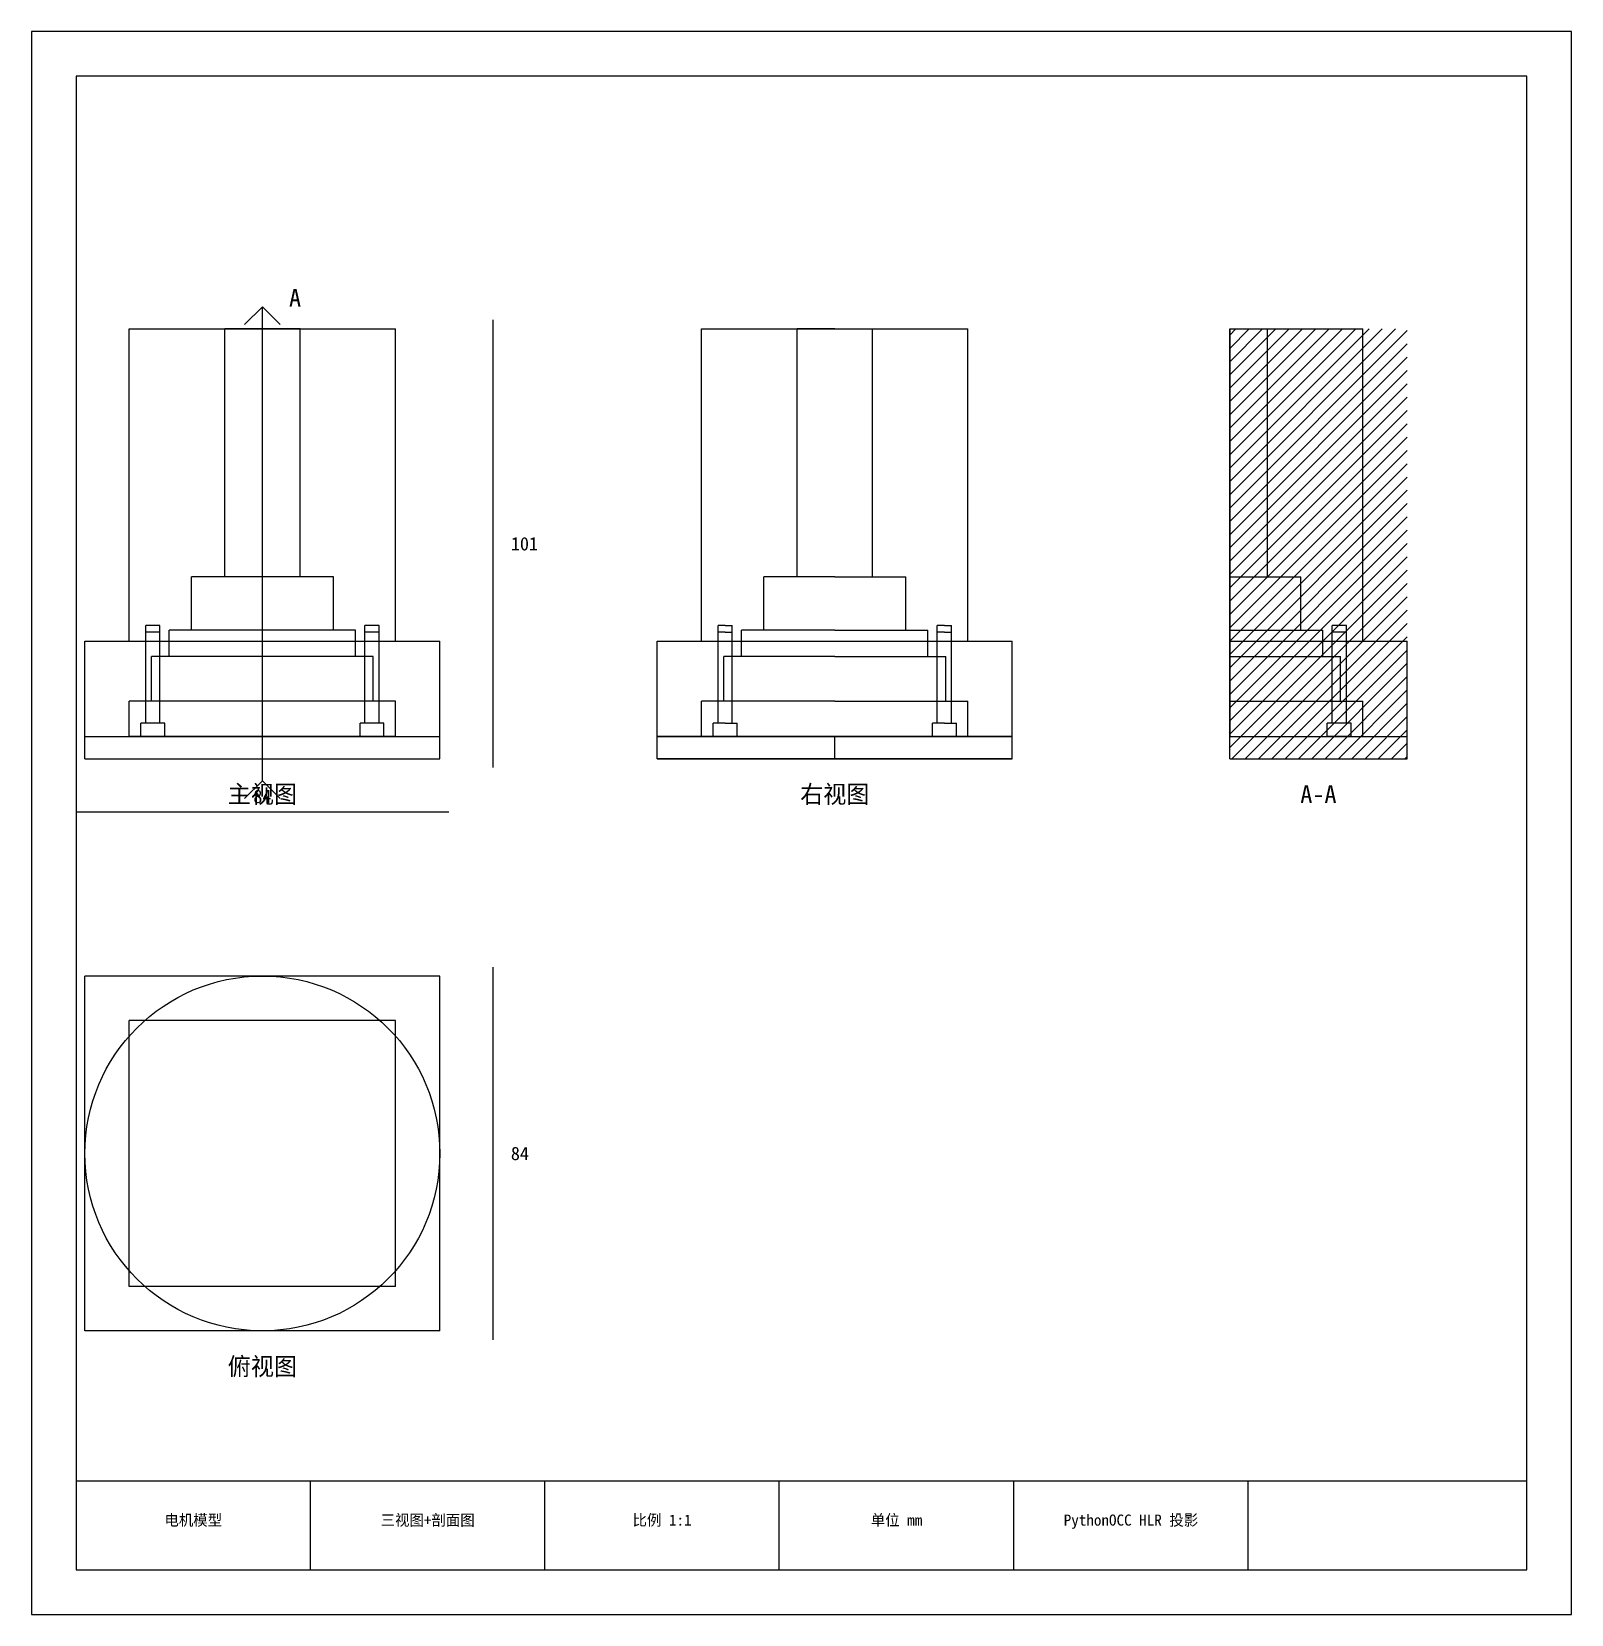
# Model space of a CAD drawing. Header units: millimetres. Extents: x -10 to 337, y -191 to 166.
import ezdxf
from ezdxf.enums import TextEntityAlignment as Align

# ---------------------------------------------------------------- set-up
doc = ezdxf.new("R2010")
doc.units = ezdxf.units.MM
for name, color, linetype in [('中心线', 1, 'Continuous'), ('剖面线', 3, 'Continuous'), ('可见轮廓', 7, 'Continuous'), ('图框', 7, 'Continuous'), ('文字', 7, 'Continuous'), ('标注', 2, 'Continuous'), ('隐藏线', 5, 'Continuous')]:
    doc.layers.add(name, color=color, linetype=linetype)

msp = doc.modelspace()

# ---------------------------------------------------------------- linework, layer by layer
at = {"layer": '中心线'}
msp.add_line((42, -3), (42, 103.9), dxfattribs=at)
at = {"layer": '剖面线'}
for p, q in [((42, 103.9), (38, 99.9)), ((42, 103.9), (46, 99.9)), ((260, 61.5), (297.4, 98.9)), ((260, 64.5), (294.4, 98.9)), ((260, 67.5), (291.4, 98.9)), ((260, 70.5), (288.4, 98.9)), ((260, 73.5), (285.4, 98.9)), ((260, 76.5), (282.4, 98.9)), ((260, 79.5), (279.4, 98.9)), ((260, 82.5), (276.4, 98.9)), ((260, 85.5), (273.4, 98.9)), ((260, 88.5), (270.4, 98.9)), ((260, 91.5), (267.4, 98.9)), ((260, 94.5), (264.4, 98.9)), ((260, 97.5), (261.4, 98.9)), ((260, 58.5), (300, 98.5)), ((260, 55.5), (300, 95.5)), ((260, 52.5), (300, 92.5)), ((260, 49.5), (300, 89.5)), ((260, 46.5), (300, 86.5)), ((260, 43.5), (300, 83.5)), ((260, 40.5), (300, 80.5)), ((260, 37.5), (300, 77.5)), ((260, 34.5), (300, 74.5)), ((260, 31.5), (300, 71.5)), ((260, 28.5), (300, 68.5)), ((260, 25.5), (300, 65.5)), ((260, 22.5), (300, 62.5)), ((260, 19.5), (300, 59.5)), ((260, 16.5), (300, 56.5)), ((260, 13.5), (300, 53.5)), ((260, 10.5), (300, 50.5)), ((260, 7.5), (300, 47.5)), ((260, 4.5), (300, 44.5)), ((260.5, 2), (300, 41.5)), ((263.5, 2), (300, 38.5)), ((266.5, 2), (300, 35.5)), ((269.5, 2), (300, 32.5)), ((272.5, 2), (300, 29.5)), ((275.5, 2), (300, 26.5)), ((278.5, 2), (300, 23.5)), ((281.5, 2), (300, 20.5)), ((284.5, 2), (300, 17.5)), ((287.5, 2), (300, 14.5)), ((290.5, 2), (300, 11.5)), ((293.5, 2), (300, 8.5)), ((296.5, 2), (300, 5.5)), ((299.5, 2), (300, 2.5)), ((42, -3), (38, -7)), ((42, -3), (46, -7))]:
    msp.add_line(p, q, dxfattribs=at)
at = {"layer": '可见轮廓'}
for p, q in [((12, 63.7), (12, 98.9)), ((12, 98.9), (42, 98.9)), ((33.5, 98.9), (50.5, 98.9)), ((33.5, 95.41), (33.5, 98.9)), ((42, 98.9), (72, 98.9)), ((50.5, 95.41), (50.5, 98.9)), ((72, 63.7), (72, 98.9)), ((141, 63.7), (141, 98.9)), ((141, 98.9), (171, 98.9)), ((162.5, 95.41), (162.5, 98.9)), ((171, 98.9), (201, 98.9)), ((179.5, 95.41), (179.5, 98.9)), ((201, 63.7), (201, 98.9)), ((260, 98.9), (260, 63.7)), ((260, 98.9), (275, 98.9)), ((260, 98.9), (268.5, 98.9)), ((260, 43), (260, 98.9)), ((268.5, 95.41), (268.5, 98.9)), ((275, 98.9), (290, 98.9)), ((290, 63.7), (290, 98.9)), ((12, 28.5), (12, 63.7)), ((72, 28.5), (72, 63.7)), ((141, 28.5), (141, 63.7)), ((201, 28.5), (201, 63.7)), ((260, 63.7), (260, 52.95)), ((290, 28.5), (290, 63.7)), ((260, 52.95), (260, 28.5)), ((260, 43), (268.5, 43)), ((260, 43), (276, 43)), ((260, 31), (260, 43)), ((260, 31), (276, 31)), ((260, 31), (281, 31)), ((260, 25), (260, 31)), ((2, 15.25), (2, 28.5)), ((2, 28.5), (42, 28.5)), ((42, 28.5), (82, 28.5)), ((82, 15.25), (82, 28.5)), ((131, 15.25), (131, 28.5)), ((131, 28.5), (171, 28.5)), ((171, 28.5), (211, 28.5)), ((211, 15.25), (211, 28.5)), ((260, 28.5), (280, 28.5)), ((260, 28.5), (260, 15.25)), ((260, 25), (281, 25)), ((260, 25), (285, 25)), ((260, 15), (260, 25)), ((280, 28.5), (300, 28.5)), ((300, 15.25), (300, 28.5)), ((2, 2), (2, 15.25)), ((82, 2), (82, 15.25)), ((131, 2), (131, 15.25)), ((211, 2), (211, 15.25)), ((260, 15.25), (260, 7)), ((260, 15), (285, 15)), ((260, 15), (290, 15)), ((260, 7), (260, 15)), ((300, 2), (300, 15.25)), ((12, 7), (12, 7.5)), ((14.6, 7), (14.6, 7.19)), ((20, 7), (20, 7.19)), ((64, 7), (64, 7.19)), ((69.4, 7), (69.4, 7.19)), ((72, 7), (72, 7.5)), ((141, 7), (141, 7.5)), ((143.6, 7), (143.6, 7.19)), ((149, 7), (149, 7.19)), ((193, 7), (193, 7.19)), ((198.4, 7), (198.4, 7.19)), ((201, 7), (201, 7.5)), ((282, 7), (282, 7.19)), ((287.4, 7), (287.4, 7.19)), ((290, 7), (290, 7.5)), ((2, 7), (42, 7)), ((2, 2), (2, 7)), ((12, 7), (72, 7)), ((14.6, 7), (20, 7)), ((42, 4.5), (42, 7)), ((42, 7), (82, 7)), ((42, 2), (42, 7)), ((42, 2), (42, 4.5)), ((64, 7), (69.4, 7)), ((82, 2), (82, 7)), ((131, 7), (171, 7)), ((131, 2), (131, 7)), ((171, 4.5), (171, 7)), ((171, 7), (211, 7)), ((171, 2), (171, 7)), ((171, 2), (171, 4.5)), ((211, 2), (211, 7)), ((260, 4.5), (260, 7)), ((260, 7), (300, 7)), ((260, 7), (290, 7)), ((260, 2), (260, 7)), ((260, 2), (260, 4.5)), ((282, 7), (287.4, 7)), ((300, 2), (300, 7)), ((2, 2), (22, 2)), ((2, 2), (42, 2)), ((22, 2), (42, 2)), ((42, 2), (62, 2)), ((42, 2), (82, 2)), ((62, 2), (82, 2)), ((131, 2), (151, 2)), ((131, 2), (171, 2)), ((151, 2), (171, 2)), ((171, 2), (191, 2)), ((171, 2), (211, 2)), ((191, 2), (211, 2)), ((260, 2), (280, 2)), ((260, 2), (300, 2)), ((280, 2), (300, 2)), ((22, -47), (2, -47)), ((2, -67), (2, -47)), ((42, -47), (22, -47)), ((62, -47), (42, -47)), ((82, -47), (62, -47)), ((82, -67), (82, -47)), ((2, -87), (2, -67)), ((82, -87), (82, -67)), ((2, -107), (2, -87)), ((82, -107), (82, -87)), ((2, -127), (2, -107)), ((82, -127), (82, -107)), ((22, -127), (2, -127)), ((42, -127), (22, -127)), ((62, -127), (42, -127)), ((82, -127), (62, -127))]:
    msp.add_line(p, q, dxfattribs=at)
msp.add_circle((42, -87), 40, dxfattribs=at)
at = {"layer": '图框'}
for p, q in [((52.83, -180.9), (52.83, -160.9)), ((105.67, -180.9), (105.67, -160.9)), ((158.5, -180.9), (158.5, -160.9)), ((211.33, -180.9), (211.33, -160.9)), ((264.17, -180.9), (264.17, -160.9))]:
    msp.add_line(p, q, dxfattribs=at)
for points in [[(-10, -190.9), (337, -190.9), (337, 165.9), (-10, 165.9)], [(0, -180.9), (327, -180.9), (327, 155.9), (0, 155.9)], [(0, -180.9), (327, -180.9), (327, -160.9), (0, -160.9)]]:
    msp.add_lwpolyline(points, close=True, dxfattribs=at)
at = {"layer": '标注'}
for p, q in [((94, 0), (94, 100.9)), ((0, -10), (84, -10)), ((94, -129), (94, -45))]:
    msp.add_line(p, q, dxfattribs=at)
at = {"layer": '隐藏线'}
for p, q in [((33.67, 98.9), (33.5, 98.9)), ((33.5, 70.95), (33.5, 98.9)), ((34.16, 98.9), (33.67, 98.9)), ((34.94, 98.9), (34.16, 98.9)), ((35.99, 98.9), (34.94, 98.9)), ((37.28, 98.9), (35.99, 98.9)), ((38.75, 98.9), (37.28, 98.9)), ((40.34, 98.9), (38.75, 98.9)), ((42, 98.9), (40.34, 98.9)), ((43.66, 98.9), (42, 98.9)), ((45.25, 98.9), (43.66, 98.9)), ((46.72, 98.9), (45.25, 98.9)), ((48.01, 98.9), (46.72, 98.9)), ((49.06, 98.9), (48.01, 98.9)), ((49.84, 98.9), (49.06, 98.9)), ((50.33, 98.9), (49.84, 98.9)), ((50.5, 98.9), (50.33, 98.9)), ((50.5, 70.95), (50.5, 98.9)), ((162.67, 98.9), (162.5, 98.9)), ((162.5, 70.95), (162.5, 98.9)), ((163.16, 98.9), (162.67, 98.9)), ((163.94, 98.9), (163.16, 98.9)), ((164.99, 98.9), (163.94, 98.9)), ((166.28, 98.9), (164.99, 98.9)), ((167.75, 98.9), (166.28, 98.9)), ((169.34, 98.9), (167.75, 98.9)), ((171, 98.9), (169.34, 98.9)), ((171, 98.9), (172.66, 98.9)), ((172.66, 98.9), (174.25, 98.9)), ((174.25, 98.9), (175.72, 98.9)), ((175.72, 98.9), (177.01, 98.9)), ((177.01, 98.9), (178.06, 98.9)), ((178.06, 98.9), (178.84, 98.9)), ((178.84, 98.9), (179.33, 98.9)), ((179.33, 98.9), (179.5, 98.9)), ((179.5, 70.95), (179.5, 98.9)), ((260, 70.95), (260, 98.9)), ((260, 98.9), (260.83, 98.9)), ((260.83, 98.9), (261.66, 98.9)), ((261.66, 98.9), (262.47, 98.9)), ((262.47, 98.9), (263.25, 98.9)), ((263.25, 98.9), (264.01, 98.9)), ((264.01, 98.9), (264.72, 98.9)), ((264.72, 98.9), (265.39, 98.9)), ((265.39, 98.9), (266.01, 98.9)), ((266.01, 98.9), (266.57, 98.9)), ((266.57, 98.9), (267.06, 98.9)), ((267.06, 98.9), (267.49, 98.9)), ((267.49, 98.9), (267.85, 98.9)), ((267.85, 98.9), (268.13, 98.9)), ((268.13, 98.9), (268.33, 98.9)), ((268.33, 98.9), (268.46, 98.9)), ((268.46, 98.9), (268.5, 98.9)), ((268.5, 70.95), (268.5, 98.9)), ((33.5, 43), (33.5, 70.95)), ((50.5, 43), (50.5, 70.95)), ((162.5, 43), (162.5, 70.95)), ((179.5, 43), (179.5, 70.95)), ((260, 52.95), (260, 70.95)), ((268.5, 43), (268.5, 70.95)), ((260, 43), (260, 52.95)), ((26.33, 43), (26, 43)), ((26, 37), (26, 43)), ((27.24, 43), (26.33, 43)), ((28.71, 43), (27.24, 43)), ((30.69, 43), (28.71, 43)), ((33.12, 43), (30.69, 43)), ((35.89, 43), (33.12, 43)), ((33.67, 43), (33.5, 43)), ((34.16, 43), (33.67, 43)), ((34.94, 43), (34.16, 43)), ((35.99, 43), (34.94, 43)), ((38.88, 43), (35.89, 43)), ((37.28, 43), (35.99, 43)), ((38.75, 43), (37.28, 43)), ((40.34, 43), (38.75, 43)), ((42, 43), (38.88, 43)), ((42, 43), (40.34, 43)), ((43.66, 43), (42, 43)), ((45.12, 43), (42, 43)), ((45.25, 43), (43.66, 43)), ((48.11, 43), (45.12, 43)), ((46.72, 43), (45.25, 43)), ((48.01, 43), (46.72, 43)), ((49.06, 43), (48.01, 43)), ((50.88, 43), (48.11, 43)), ((49.84, 43), (49.06, 43)), ((50.33, 43), (49.84, 43)), ((50.5, 43), (50.33, 43)), ((53.31, 43), (50.88, 43)), ((55.29, 43), (53.31, 43)), ((56.76, 43), (55.29, 43)), ((57.67, 43), (56.76, 43)), ((58, 43), (57.67, 43)), ((58, 37), (58, 43)), ((155.33, 43), (155, 43)), ((155, 37), (155, 43)), ((156.24, 43), (155.33, 43)), ((157.71, 43), (156.24, 43)), ((159.69, 43), (157.71, 43)), ((162.12, 43), (159.69, 43)), ((164.89, 43), (162.12, 43)), ((162.67, 43), (162.5, 43)), ((163.16, 43), (162.67, 43)), ((163.94, 43), (163.16, 43)), ((164.99, 43), (163.94, 43)), ((167.88, 43), (164.89, 43)), ((166.28, 43), (164.99, 43)), ((167.75, 43), (166.28, 43)), ((169.34, 43), (167.75, 43)), ((171, 43), (167.88, 43)), ((171, 43), (169.34, 43)), ((171, 43), (172.66, 43)), ((171, 43), (174.12, 43)), ((172.66, 43), (174.25, 43)), ((174.12, 43), (177.11, 43)), ((174.25, 43), (175.72, 43)), ((175.72, 43), (177.01, 43)), ((177.01, 43), (178.06, 43)), ((177.11, 43), (179.88, 43)), ((178.06, 43), (178.84, 43)), ((178.84, 43), (179.33, 43)), ((179.33, 43), (179.5, 43)), ((179.88, 43), (182.31, 43)), ((182.31, 43), (184.29, 43)), ((184.29, 43), (185.76, 43)), ((185.76, 43), (186.67, 43)), ((186.67, 43), (187, 43)), ((187, 37), (187, 43)), ((260, 37), (260, 43)), ((260, 43), (260.83, 43)), ((260, 43), (261.05, 43)), ((260.83, 43), (261.66, 43)), ((261.05, 43), (262.09, 43)), ((261.66, 43), (262.47, 43)), ((262.09, 43), (263.12, 43)), ((262.47, 43), (263.25, 43)), ((263.12, 43), (264.14, 43)), ((263.25, 43), (264.01, 43)), ((264.01, 43), (264.72, 43)), ((264.14, 43), (265.14, 43)), ((264.72, 43), (265.39, 43)), ((265.14, 43), (266.12, 43)), ((265.39, 43), (266.01, 43)), ((266.01, 43), (266.33, 43)), ((266.12, 43), (267.08, 43)), ((266.33, 43), (266.63, 43)), ((266.63, 43), (266.92, 43)), ((266.92, 43), (267.18, 43)), ((267.08, 43), (268, 43)), ((267.18, 43), (267.42, 43)), ((267.42, 43), (267.63, 43)), ((267.63, 43), (267.83, 43)), ((267.83, 43), (268, 43)), ((268, 43), (268.12, 43)), ((268, 43), (268.45, 43)), ((268.12, 43), (268.22, 43)), ((268.22, 43), (268.3, 43)), ((268.3, 43), (268.37, 43)), ((268.37, 43), (268.43, 43)), ((268.43, 43), (268.47, 43)), ((268.45, 43), (268.89, 43)), ((268.47, 43), (268.49, 43)), ((268.89, 43), (269.32, 43)), ((269.32, 43), (269.74, 43)), ((269.74, 43), (270.15, 43)), ((270.15, 43), (270.55, 43)), ((270.55, 43), (270.94, 43)), ((270.94, 43), (271.31, 43)), ((271.31, 43), (272.36, 43)), ((272.36, 43), (273.3, 43)), ((273.3, 43), (274.11, 43)), ((274.11, 43), (274.78, 43)), ((274.78, 43), (275.31, 43)), ((275.31, 43), (275.69, 43)), ((275.69, 43), (275.92, 43)), ((275.92, 43), (276, 43)), ((276, 37), (276, 43)), ((26, 31), (26, 37)), ((58, 31), (58, 37)), ((155, 31), (155, 37)), ((187, 31), (187, 37)), ((260, 31), (260, 37)), ((276, 31), (276, 37)), ((15.73, 32), (15.7, 32)), ((15.7, 31.25), (15.7, 32)), ((15.7, 30.5), (15.7, 31.25)), ((15.77, 30.5), (15.7, 30.5)), ((15.7, 20.25), (15.7, 30.5)), ((15.82, 32), (15.73, 32)), ((15.96, 30.5), (15.77, 30.5)), ((15.97, 32), (15.82, 32)), ((16.26, 30.5), (15.96, 30.5)), ((16.17, 32), (15.97, 32)), ((16.41, 32), (16.17, 32)), ((16.64, 30.5), (16.26, 30.5)), ((16.69, 32), (16.41, 32)), ((17.07, 30.5), (16.64, 30.5)), ((16.99, 32), (16.69, 32)), ((17.3, 32), (16.99, 32)), ((17.53, 30.5), (17.07, 30.5)), ((17.61, 32), (17.3, 32)), ((17.96, 30.5), (17.53, 30.5)), ((17.91, 32), (17.61, 32)), ((18.19, 32), (17.91, 32)), ((18.34, 30.5), (17.96, 30.5)), ((18.43, 32), (18.19, 32)), ((18.64, 30.5), (18.34, 30.5)), ((18.63, 32), (18.43, 32)), ((18.78, 32), (18.63, 32)), ((18.83, 30.5), (18.64, 30.5)), ((18.87, 32), (18.78, 32)), ((18.9, 30.5), (18.83, 30.5)), ((18.9, 32), (18.87, 32)), ((18.9, 31.25), (18.9, 32)), ((18.9, 30.5), (18.9, 31.25)), ((18.9, 20.25), (18.9, 30.5)), ((21.43, 31), (21, 31)), ((21, 28), (21, 31)), ((22.63, 31), (21.43, 31)), ((24.56, 31), (22.63, 31)), ((27.15, 31), (24.56, 31)), ((26.33, 31), (26, 31)), ((27.24, 31), (26.33, 31)), ((30.35, 31), (27.15, 31)), ((28.71, 31), (27.24, 31)), ((30.69, 31), (28.71, 31)), ((33.98, 31), (30.35, 31)), ((33.12, 31), (30.69, 31)), ((35.89, 31), (33.12, 31)), ((37.91, 31), (33.98, 31)), ((38.88, 31), (35.89, 31)), ((42, 31), (37.91, 31)), ((42, 31), (38.88, 31)), ((45.12, 31), (42, 31)), ((46.09, 31), (42, 31)), ((48.11, 31), (45.12, 31)), ((50.02, 31), (46.09, 31)), ((50.88, 31), (48.11, 31)), ((53.65, 31), (50.02, 31)), ((53.31, 31), (50.88, 31)), ((55.29, 31), (53.31, 31)), ((56.85, 31), (53.65, 31)), ((56.76, 31), (55.29, 31)), ((57.67, 31), (56.76, 31)), ((59.44, 31), (56.85, 31)), ((58, 31), (57.67, 31)), ((61.37, 31), (59.44, 31)), ((62.57, 31), (61.37, 31)), ((63, 31), (62.57, 31)), ((63, 28), (63, 31)), ((65.13, 32), (65.1, 32)), ((65.1, 31.25), (65.1, 32)), ((65.1, 30.5), (65.1, 31.25)), ((65.17, 30.5), (65.1, 30.5)), ((65.1, 20.25), (65.1, 30.5)), ((65.22, 32), (65.13, 32)), ((65.36, 30.5), (65.17, 30.5)), ((65.37, 32), (65.22, 32)), ((65.66, 30.5), (65.36, 30.5)), ((65.57, 32), (65.37, 32)), ((65.81, 32), (65.57, 32)), ((66.04, 30.5), (65.66, 30.5)), ((66.09, 32), (65.81, 32)), ((66.47, 30.5), (66.04, 30.5)), ((66.39, 32), (66.09, 32)), ((66.7, 32), (66.39, 32)), ((66.93, 30.5), (66.47, 30.5)), ((67.01, 32), (66.7, 32)), ((67.36, 30.5), (66.93, 30.5)), ((67.31, 32), (67.01, 32)), ((67.59, 32), (67.31, 32)), ((67.74, 30.5), (67.36, 30.5)), ((67.83, 32), (67.59, 32)), ((68.04, 30.5), (67.74, 30.5)), ((68.03, 32), (67.83, 32)), ((68.18, 32), (68.03, 32)), ((68.23, 30.5), (68.04, 30.5)), ((68.27, 32), (68.18, 32)), ((68.3, 30.5), (68.23, 30.5)), ((68.3, 32), (68.27, 32)), ((68.3, 31.25), (68.3, 32)), ((68.3, 30.5), (68.3, 31.25)), ((68.3, 20.25), (68.3, 30.5)), ((144.73, 32), (144.7, 32)), ((144.7, 31.25), (144.7, 32)), ((144.7, 30.5), (144.7, 31.25)), ((144.73, 30.5), (144.7, 30.5)), ((144.7, 20.25), (144.7, 30.5)), ((144.82, 32), (144.73, 32)), ((144.82, 30.5), (144.73, 30.5)), ((144.97, 32), (144.82, 32)), ((144.97, 30.5), (144.82, 30.5)), ((145.17, 32), (144.97, 32)), ((145.17, 30.5), (144.97, 30.5)), ((145.41, 32), (145.17, 32)), ((145.41, 30.5), (145.17, 30.5)), ((145.69, 32), (145.41, 32)), ((145.69, 30.5), (145.41, 30.5)), ((145.99, 32), (145.69, 32)), ((145.99, 30.5), (145.69, 30.5)), ((146.3, 32), (145.99, 32)), ((146.3, 30.5), (145.99, 30.5)), ((146.3, 32), (146.61, 32)), ((146.3, 30.5), (146.61, 30.5)), ((146.61, 32), (146.91, 32)), ((146.61, 30.5), (146.91, 30.5)), ((146.91, 32), (147.19, 32)), ((146.91, 30.5), (147.19, 30.5)), ((147.19, 32), (147.43, 32)), ((147.19, 30.5), (147.43, 30.5)), ((147.43, 32), (147.63, 32)), ((147.43, 30.5), (147.63, 30.5)), ((147.63, 32), (147.78, 32)), ((147.63, 30.5), (147.78, 30.5)), ((147.78, 32), (147.87, 32)), ((147.78, 30.5), (147.87, 30.5)), ((147.87, 32), (147.9, 32)), ((147.87, 30.5), (147.9, 30.5)), ((147.9, 31.25), (147.9, 32)), ((147.9, 30.5), (147.9, 31.25)), ((147.9, 20.25), (147.9, 30.5)), ((150.43, 31), (150, 31)), ((150, 28), (150, 31)), ((151.63, 31), (150.43, 31)), ((153.56, 31), (151.63, 31)), ((156.15, 31), (153.56, 31)), ((155.33, 31), (155, 31)), ((156.24, 31), (155.33, 31)), ((159.35, 31), (156.15, 31)), ((157.71, 31), (156.24, 31)), ((159.69, 31), (157.71, 31)), ((162.98, 31), (159.35, 31)), ((162.12, 31), (159.69, 31)), ((164.89, 31), (162.12, 31)), ((166.91, 31), (162.98, 31)), ((167.88, 31), (164.89, 31)), ((171, 31), (166.91, 31)), ((171, 31), (167.88, 31)), ((171, 31), (174.12, 31)), ((171, 31), (175.09, 31)), ((174.12, 31), (177.11, 31)), ((175.09, 31), (179.02, 31)), ((177.11, 31), (179.88, 31)), ((179.02, 31), (182.65, 31)), ((179.88, 31), (182.31, 31)), ((182.31, 31), (184.29, 31)), ((182.65, 31), (185.85, 31)), ((184.29, 31), (185.76, 31)), ((185.76, 31), (186.67, 31)), ((185.85, 31), (188.44, 31)), ((186.67, 31), (187, 31)), ((188.44, 31), (190.37, 31)), ((190.37, 31), (191.57, 31)), ((191.57, 31), (192, 31)), ((192, 28), (192, 31)), ((194.13, 32), (194.1, 32)), ((194.1, 31.25), (194.1, 32)), ((194.1, 30.5), (194.1, 31.25)), ((194.13, 30.5), (194.1, 30.5)), ((194.1, 20.25), (194.1, 30.5)), ((194.22, 32), (194.13, 32)), ((194.22, 30.5), (194.13, 30.5)), ((194.37, 32), (194.22, 32)), ((194.37, 30.5), (194.22, 30.5)), ((194.57, 32), (194.37, 32)), ((194.57, 30.5), (194.37, 30.5)), ((194.81, 32), (194.57, 32)), ((194.81, 30.5), (194.57, 30.5)), ((195.09, 32), (194.81, 32)), ((195.09, 30.5), (194.81, 30.5)), ((195.39, 32), (195.09, 32)), ((195.39, 30.5), (195.09, 30.5)), ((195.7, 32), (195.39, 32)), ((195.7, 30.5), (195.39, 30.5)), ((195.7, 32), (196.01, 32)), ((195.7, 30.5), (196.01, 30.5)), ((196.01, 32), (196.31, 32)), ((196.01, 30.5), (196.31, 30.5)), ((196.31, 32), (196.59, 32)), ((196.31, 30.5), (196.59, 30.5)), ((196.59, 32), (196.83, 32)), ((196.59, 30.5), (196.83, 30.5)), ((196.83, 32), (197.03, 32)), ((196.83, 30.5), (197.03, 30.5)), ((197.03, 32), (197.18, 32)), ((197.03, 30.5), (197.18, 30.5)), ((197.18, 32), (197.27, 32)), ((197.18, 30.5), (197.27, 30.5)), ((197.27, 32), (197.3, 32)), ((197.27, 30.5), (197.3, 30.5)), ((197.3, 31.25), (197.3, 32)), ((197.3, 30.5), (197.3, 31.25)), ((197.3, 20.25), (197.3, 30.5)), ((260, 28), (260, 31)), ((260, 31), (261.43, 31)), ((261.37, 31), (262.74, 31)), ((261.43, 31), (262.85, 31)), ((262.74, 31), (264.1, 31)), ((262.85, 31), (264.24, 31)), ((264.1, 31), (265.44, 31)), ((264.24, 31), (265.61, 31)), ((265.44, 31), (266.75, 31)), ((265.61, 31), (266.92, 31)), ((266.75, 31), (268.03, 31)), ((266.92, 31), (268.18, 31)), ((268.03, 31), (269.29, 31)), ((268.18, 31), (269.38, 31)), ((269.29, 31), (270.5, 31)), ((269.38, 31), (270.5, 31)), ((270.5, 31), (270.6, 31)), ((270.5, 31), (271.09, 31)), ((270.6, 31), (270.71, 31)), ((270.71, 31), (270.81, 31)), ((270.81, 31), (270.91, 31)), ((270.91, 31), (271.01, 31)), ((271.01, 31), (271.12, 31)), ((271.09, 31), (271.67, 31)), ((271.12, 31), (271.21, 31)), ((271.21, 31), (271.31, 31)), ((271.31, 31), (272.36, 31)), ((271.67, 31), (272.23, 31)), ((272.23, 31), (272.78, 31)), ((272.36, 31), (273.3, 31)), ((272.78, 31), (273.32, 31)), ((273.3, 31), (274.11, 31)), ((273.32, 31), (273.85, 31)), ((273.85, 31), (274.35, 31)), ((274.11, 31), (274.78, 31)), ((274.35, 31), (274.85, 31)), ((274.78, 31), (275.31, 31)), ((274.85, 31), (276.23, 31)), ((275.31, 31), (275.69, 31)), ((275.69, 31), (275.92, 31)), ((275.92, 31), (276, 31)), ((276.23, 31), (277.45, 31)), ((277.45, 31), (278.51, 31)), ((278.51, 31), (279.4, 31)), ((279.4, 31), (280.09, 31)), ((280.09, 31), (280.59, 31)), ((280.59, 31), (280.89, 31)), ((280.89, 31), (281, 31)), ((281, 28), (281, 31)), ((283.13, 32), (283.1, 32)), ((283.1, 31.25), (283.1, 32)), ((283.1, 30.5), (283.1, 31.25)), ((283.17, 30.5), (283.1, 30.5)), ((283.1, 20.25), (283.1, 30.5)), ((283.22, 32), (283.13, 32)), ((283.36, 30.5), (283.17, 30.5)), ((283.37, 32), (283.22, 32)), ((283.66, 30.5), (283.36, 30.5)), ((283.57, 32), (283.37, 32)), ((283.81, 32), (283.57, 32)), ((284.04, 30.5), (283.66, 30.5)), ((284.09, 32), (283.81, 32)), ((284.47, 30.5), (284.04, 30.5)), ((284.39, 32), (284.09, 32)), ((284.7, 32), (284.39, 32)), ((284.93, 30.5), (284.47, 30.5)), ((285.01, 32), (284.7, 32)), ((285.36, 30.5), (284.93, 30.5)), ((285.31, 32), (285.01, 32)), ((285.59, 32), (285.31, 32)), ((285.74, 30.5), (285.36, 30.5)), ((285.83, 32), (285.59, 32)), ((286.04, 30.5), (285.74, 30.5)), ((286.03, 32), (285.83, 32)), ((286.18, 32), (286.03, 32)), ((286.23, 30.5), (286.04, 30.5)), ((286.27, 32), (286.18, 32)), ((286.3, 30.5), (286.23, 30.5)), ((286.3, 32), (286.27, 32)), ((286.3, 31.25), (286.3, 32)), ((286.3, 30.5), (286.3, 31.25)), ((286.3, 20.25), (286.3, 30.5)), ((12, 28.5), (42, 28.5)), ((17.51, 25), (17, 25)), ((17, 20), (17, 25)), ((18.94, 25), (17.51, 25)), ((21.24, 25), (18.94, 25)), ((21, 25), (21, 28)), ((21.43, 25), (21, 25)), ((24.32, 25), (21.24, 25)), ((22.63, 25), (21.43, 25)), ((24.56, 25), (22.63, 25)), ((28.13, 25), (24.32, 25)), ((27.15, 25), (24.56, 25)), ((30.35, 25), (27.15, 25)), ((32.45, 25), (28.13, 25)), ((33.98, 25), (30.35, 25)), ((37.13, 25), (32.45, 25)), ((37.91, 25), (33.98, 25)), ((42, 25), (37.13, 25)), ((42, 25), (37.91, 25)), ((42, 28.5), (72, 28.5)), ((46.87, 25), (42, 25)), ((46.09, 25), (42, 25)), ((50.02, 25), (46.09, 25)), ((51.55, 25), (46.87, 25)), ((53.65, 25), (50.02, 25)), ((55.87, 25), (51.55, 25)), ((56.85, 25), (53.65, 25)), ((59.68, 25), (55.87, 25)), ((59.44, 25), (56.85, 25)), ((61.37, 25), (59.44, 25)), ((62.76, 25), (59.68, 25)), ((62.57, 25), (61.37, 25)), ((63, 25), (62.57, 25)), ((65.06, 25), (62.76, 25)), ((63, 25), (63, 28)), ((66.49, 25), (65.06, 25)), ((67, 25), (66.49, 25)), ((67, 20), (67, 25)), ((141, 28.5), (171, 28.5)), ((146.51, 25), (146, 25)), ((146, 20), (146, 25)), ((147.94, 25), (146.51, 25)), ((150.24, 25), (147.94, 25)), ((150, 25), (150, 28)), ((150.43, 25), (150, 25)), ((153.32, 25), (150.24, 25)), ((151.63, 25), (150.43, 25)), ((153.56, 25), (151.63, 25)), ((157.13, 25), (153.32, 25)), ((156.15, 25), (153.56, 25)), ((159.35, 25), (156.15, 25)), ((161.45, 25), (157.13, 25)), ((162.98, 25), (159.35, 25)), ((166.13, 25), (161.45, 25)), ((166.91, 25), (162.98, 25)), ((171, 25), (166.13, 25)), ((171, 25), (166.91, 25)), ((171, 28.5), (201, 28.5)), ((171, 25), (175.87, 25)), ((171, 25), (175.09, 25)), ((175.09, 25), (179.02, 25)), ((175.87, 25), (180.55, 25)), ((179.02, 25), (182.65, 25)), ((180.55, 25), (184.87, 25)), ((182.65, 25), (185.85, 25)), ((184.87, 25), (188.68, 25)), ((185.85, 25), (188.44, 25)), ((188.44, 25), (190.37, 25)), ((188.68, 25), (191.76, 25)), ((190.37, 25), (191.57, 25)), ((191.57, 25), (192, 25)), ((191.76, 25), (194.06, 25)), ((192, 25), (192, 28)), ((194.06, 25), (195.49, 25)), ((195.49, 25), (196, 25)), ((196, 20), (196, 25)), ((260, 28.5), (275, 28.5)), ((260, 25), (260, 28)), ((260, 20), (260, 25)), ((260, 25), (261.67, 25)), ((260, 25), (261.63, 25)), ((261.63, 25), (263.26, 25)), ((261.67, 25), (263.33, 25)), ((263.26, 25), (264.88, 25)), ((263.33, 25), (264.97, 25)), ((264.88, 25), (266.47, 25)), ((264.97, 25), (266.58, 25)), ((266.47, 25), (268.03, 25)), ((266.58, 25), (268.15, 25)), ((268.03, 25), (269.57, 25)), ((268.15, 25), (269.66, 25)), ((269.57, 25), (271.06, 25)), ((269.66, 25), (271.11, 25)), ((271.11, 25), (272.5, 25)), ((272.5, 25), (272.81, 25)), ((272.5, 25), (273.2, 25)), ((272.81, 25), (273.11, 25)), ((273.11, 25), (273.42, 25)), ((273.2, 25), (273.89, 25)), ((273.42, 25), (273.71, 25)), ((273.71, 25), (274, 25)), ((273.89, 25), (274.56, 25)), ((274, 25), (274.29, 25)), ((274.29, 25), (274.57, 25)), ((274.56, 25), (275.22, 25)), ((274.57, 25), (274.85, 25)), ((274.85, 25), (276.23, 25)), ((275, 28.5), (280, 28.5)), ((275.22, 25), (275.86, 25)), ((275.86, 25), (276.48, 25)), ((276.23, 25), (277.45, 25)), ((276.48, 25), (277.09, 25)), ((277.09, 25), (277.68, 25)), ((277.45, 25), (278.51, 25)), ((277.68, 25), (279.32, 25)), ((278.51, 25), (279.4, 25)), ((279.32, 25), (280.78, 25)), ((279.4, 25), (280.09, 25)), ((280, 28.5), (290, 28.5)), ((280.09, 25), (280.59, 25)), ((280.59, 25), (280.89, 25)), ((280.78, 25), (282.04, 25)), ((280.89, 25), (281, 25)), ((281, 25), (281, 28)), ((282.04, 25), (283.1, 25)), ((283.1, 25), (283.92, 25)), ((283.92, 25), (284.51, 25)), ((284.51, 25), (284.87, 25)), ((284.87, 25), (285, 25)), ((285, 20), (285, 25)), ((15.7, 10), (15.7, 20.25)), ((17, 15), (17, 20)), ((18.9, 10), (18.9, 20.25)), ((65.1, 10), (65.1, 20.25)), ((67, 15), (67, 20)), ((68.3, 10), (68.3, 20.25)), ((144.7, 10), (144.7, 20.25)), ((146, 15), (146, 20)), ((147.9, 10), (147.9, 20.25)), ((194.1, 10), (194.1, 20.25)), ((196, 15), (196, 20)), ((197.3, 10), (197.3, 20.25)), ((260, 15), (260, 20)), ((283.1, 10), (283.1, 20.25)), ((285, 15), (285, 20)), ((286.3, 10), (286.3, 20.25)), ((12.61, 15), (12, 15)), ((12, 11), (12, 15)), ((14.33, 15), (12.61, 15)), ((17.08, 15), (14.33, 15)), ((17.51, 15), (17, 15)), ((20.79, 15), (17.08, 15)), ((18.94, 15), (17.51, 15)), ((21.24, 15), (18.94, 15)), ((25.35, 15), (20.79, 15)), ((24.32, 15), (21.24, 15)), ((28.13, 15), (24.32, 15)), ((30.54, 15), (25.35, 15)), ((32.45, 15), (28.13, 15)), ((36.15, 15), (30.54, 15)), ((37.13, 15), (32.45, 15)), ((42, 15), (36.15, 15)), ((42, 15), (37.13, 15)), ((47.85, 15), (42, 15)), ((46.87, 15), (42, 15)), ((51.55, 15), (46.87, 15)), ((53.46, 15), (47.85, 15)), ((55.87, 15), (51.55, 15)), ((58.65, 15), (53.46, 15)), ((59.68, 15), (55.87, 15)), ((63.21, 15), (58.65, 15)), ((62.76, 15), (59.68, 15)), ((65.06, 15), (62.76, 15)), ((66.92, 15), (63.21, 15)), ((66.49, 15), (65.06, 15)), ((67, 15), (66.49, 15)), ((69.67, 15), (66.92, 15)), ((71.39, 15), (69.67, 15)), ((72, 15), (71.39, 15)), ((72, 11), (72, 15)), ((141.61, 15), (141, 15)), ((141, 11), (141, 15)), ((143.33, 15), (141.61, 15)), ((146.08, 15), (143.33, 15)), ((146.51, 15), (146, 15)), ((149.79, 15), (146.08, 15)), ((147.94, 15), (146.51, 15)), ((150.24, 15), (147.94, 15)), ((154.35, 15), (149.79, 15)), ((153.32, 15), (150.24, 15)), ((157.13, 15), (153.32, 15)), ((159.54, 15), (154.35, 15)), ((161.45, 15), (157.13, 15)), ((165.15, 15), (159.54, 15)), ((166.13, 15), (161.45, 15)), ((171, 15), (165.15, 15)), ((171, 15), (166.13, 15)), ((171, 15), (176.85, 15)), ((171, 15), (175.87, 15)), ((175.87, 15), (180.55, 15)), ((176.85, 15), (182.46, 15)), ((180.55, 15), (184.87, 15)), ((182.46, 15), (187.65, 15)), ((184.87, 15), (188.68, 15)), ((187.65, 15), (192.21, 15)), ((188.68, 15), (191.76, 15)), ((191.76, 15), (194.06, 15)), ((192.21, 15), (195.92, 15)), ((194.06, 15), (195.49, 15)), ((195.49, 15), (196, 15)), ((195.92, 15), (198.67, 15)), ((198.67, 15), (200.39, 15)), ((200.39, 15), (201, 15)), ((201, 11), (201, 15)), ((260, 11), (260, 15)), ((260, 15), (262.01, 15)), ((261.96, 15), (263.92, 15)), ((262.01, 15), (264, 15)), ((263.92, 15), (265.85, 15)), ((264, 15), (265.97, 15)), ((265.85, 15), (267.76, 15)), ((265.97, 15), (267.91, 15)), ((267.76, 15), (269.64, 15)), ((267.91, 15), (269.78, 15)), ((269.64, 15), (271.48, 15)), ((269.78, 15), (271.6, 15)), ((271.48, 15), (273.27, 15)), ((271.6, 15), (273.34, 15)), ((273.34, 15), (275, 15)), ((275, 15), (275.35, 15)), ((275, 15), (275.84, 15)), ((275.35, 15), (275.7, 15)), ((275.7, 15), (276.04, 15)), ((275.84, 15), (276.67, 15)), ((276.04, 15), (276.38, 15)), ((276.38, 15), (276.71, 15)), ((276.67, 15), (277.47, 15)), ((276.71, 15), (277.04, 15)), ((277.04, 15), (277.36, 15)), ((277.36, 15), (277.68, 15)), ((277.47, 15), (278.26, 15)), ((277.68, 15), (279.32, 15)), ((278.26, 15), (279.03, 15)), ((279.03, 15), (279.78, 15)), ((279.32, 15), (280.78, 15)), ((279.78, 15), (280.51, 15)), ((280.51, 15), (281.21, 15)), ((280.78, 15), (282.04, 15)), ((281.21, 15), (283.18, 15)), ((282.04, 15), (283.1, 15)), ((283.1, 15), (283.92, 15)), ((283.18, 15), (284.93, 15)), ((283.92, 15), (284.51, 15)), ((284.51, 15), (284.87, 15)), ((284.87, 15), (285, 15)), ((284.93, 15), (286.45, 15)), ((286.45, 15), (287.72, 15)), ((287.72, 15), (288.7, 15)), ((288.7, 15), (289.41, 15)), ((289.41, 15), (289.85, 15)), ((289.85, 15), (290, 15)), ((290, 11), (290, 15)), ((12, 7), (12, 11)), ((72, 7), (72, 11)), ((141, 7), (141, 11)), ((201, 7), (201, 11)), ((260, 7), (260, 11)), ((290, 7), (290, 11)), ((14.66, 10), (14.6, 10)), ((14.6, 8.5), (14.6, 10)), ((14.6, 7), (14.6, 8.5)), ((14.81, 10), (14.66, 10)), ((15.06, 10), (14.81, 10)), ((15.39, 10), (15.06, 10)), ((15.8, 10), (15.39, 10)), ((15.73, 10), (15.7, 10)), ((15.82, 10), (15.73, 10)), ((16.27, 10), (15.8, 10)), ((15.97, 10), (15.82, 10)), ((16.17, 10), (15.97, 10)), ((16.41, 10), (16.17, 10)), ((16.77, 10), (16.27, 10)), ((16.69, 10), (16.41, 10)), ((16.99, 10), (16.69, 10)), ((17.3, 10), (16.77, 10)), ((17.3, 10), (16.99, 10)), ((17.83, 10), (17.3, 10)), ((17.61, 10), (17.3, 10)), ((17.91, 10), (17.61, 10)), ((18.33, 10), (17.83, 10)), ((18.19, 10), (17.91, 10)), ((18.43, 10), (18.19, 10)), ((18.8, 10), (18.33, 10)), ((18.63, 10), (18.43, 10)), ((18.78, 10), (18.63, 10)), ((18.87, 10), (18.78, 10)), ((19.21, 10), (18.8, 10)), ((18.9, 10), (18.87, 10)), ((19.54, 10), (19.21, 10)), ((19.79, 10), (19.54, 10)), ((19.94, 10), (19.79, 10)), ((20, 10), (19.94, 10)), ((20, 8.5), (20, 10)), ((20, 7), (20, 8.5)), ((64.06, 10), (64, 10)), ((64, 8.5), (64, 10)), ((64, 7), (64, 8.5)), ((64.21, 10), (64.06, 10)), ((64.46, 10), (64.21, 10)), ((64.79, 10), (64.46, 10)), ((65.2, 10), (64.79, 10)), ((65.13, 10), (65.1, 10)), ((65.22, 10), (65.13, 10)), ((65.67, 10), (65.2, 10)), ((65.37, 10), (65.22, 10)), ((65.57, 10), (65.37, 10)), ((65.81, 10), (65.57, 10)), ((66.17, 10), (65.67, 10)), ((66.09, 10), (65.81, 10)), ((66.39, 10), (66.09, 10)), ((66.7, 10), (66.17, 10)), ((66.7, 10), (66.39, 10)), ((67.23, 10), (66.7, 10)), ((67.01, 10), (66.7, 10)), ((67.31, 10), (67.01, 10)), ((67.73, 10), (67.23, 10)), ((67.59, 10), (67.31, 10)), ((67.83, 10), (67.59, 10)), ((68.2, 10), (67.73, 10)), ((68.03, 10), (67.83, 10)), ((68.18, 10), (68.03, 10)), ((68.27, 10), (68.18, 10)), ((68.61, 10), (68.2, 10)), ((68.3, 10), (68.27, 10)), ((68.94, 10), (68.61, 10)), ((69.19, 10), (68.94, 10)), ((69.34, 10), (69.19, 10)), ((69.4, 10), (69.34, 10)), ((69.4, 8.5), (69.4, 10)), ((69.4, 7), (69.4, 8.5)), ((143.66, 10), (143.6, 10)), ((143.6, 8.5), (143.6, 10)), ((143.6, 7), (143.6, 8.5)), ((143.81, 10), (143.66, 10)), ((144.06, 10), (143.81, 10)), ((144.39, 10), (144.06, 10)), ((144.8, 10), (144.39, 10)), ((144.73, 10), (144.7, 10)), ((144.82, 10), (144.73, 10)), ((145.27, 10), (144.8, 10)), ((144.97, 10), (144.82, 10)), ((145.17, 10), (144.97, 10)), ((145.41, 10), (145.17, 10)), ((145.77, 10), (145.27, 10)), ((145.69, 10), (145.41, 10)), ((145.99, 10), (145.69, 10)), ((146.3, 10), (145.77, 10)), ((146.3, 10), (145.99, 10)), ((146.3, 10), (146.83, 10)), ((146.3, 10), (146.61, 10)), ((146.61, 10), (146.91, 10)), ((146.83, 10), (147.33, 10)), ((146.91, 10), (147.19, 10)), ((147.19, 10), (147.43, 10)), ((147.33, 10), (147.8, 10)), ((147.43, 10), (147.63, 10)), ((147.63, 10), (147.78, 10)), ((147.78, 10), (147.87, 10)), ((147.8, 10), (148.21, 10)), ((147.87, 10), (147.9, 10)), ((148.21, 10), (148.54, 10)), ((148.54, 10), (148.79, 10)), ((148.79, 10), (148.94, 10)), ((148.94, 10), (149, 10)), ((149, 8.5), (149, 10)), ((149, 7), (149, 8.5)), ((193.06, 10), (193, 10)), ((193, 8.5), (193, 10)), ((193, 7), (193, 8.5)), ((193.21, 10), (193.06, 10)), ((193.46, 10), (193.21, 10)), ((193.79, 10), (193.46, 10)), ((194.2, 10), (193.79, 10)), ((194.13, 10), (194.1, 10)), ((194.22, 10), (194.13, 10)), ((194.67, 10), (194.2, 10)), ((194.37, 10), (194.22, 10)), ((194.57, 10), (194.37, 10)), ((194.81, 10), (194.57, 10)), ((195.17, 10), (194.67, 10)), ((195.09, 10), (194.81, 10)), ((195.39, 10), (195.09, 10)), ((195.7, 10), (195.17, 10)), ((195.7, 10), (195.39, 10)), ((195.7, 10), (196.23, 10)), ((195.7, 10), (196.01, 10)), ((196.01, 10), (196.31, 10)), ((196.23, 10), (196.73, 10)), ((196.31, 10), (196.59, 10)), ((196.59, 10), (196.83, 10)), ((196.73, 10), (197.2, 10)), ((196.83, 10), (197.03, 10)), ((197.03, 10), (197.18, 10)), ((197.18, 10), (197.27, 10)), ((197.2, 10), (197.61, 10)), ((197.27, 10), (197.3, 10)), ((197.61, 10), (197.94, 10)), ((197.94, 10), (198.19, 10)), ((198.19, 10), (198.34, 10)), ((198.34, 10), (198.4, 10)), ((198.4, 8.5), (198.4, 10)), ((198.4, 7), (198.4, 8.5)), ((282.06, 10), (282, 10)), ((282, 8.5), (282, 10)), ((282, 7), (282, 8.5)), ((282.21, 10), (282.06, 10)), ((282.46, 10), (282.21, 10)), ((282.79, 10), (282.46, 10)), ((283.2, 10), (282.79, 10)), ((283.13, 10), (283.1, 10)), ((283.22, 10), (283.13, 10)), ((283.67, 10), (283.2, 10)), ((283.37, 10), (283.22, 10)), ((283.57, 10), (283.37, 10)), ((283.81, 10), (283.57, 10)), ((284.17, 10), (283.67, 10)), ((284.09, 10), (283.81, 10)), ((284.39, 10), (284.09, 10)), ((284.7, 10), (284.17, 10)), ((284.7, 10), (284.39, 10)), ((285.23, 10), (284.7, 10)), ((285.01, 10), (284.7, 10)), ((285.31, 10), (285.01, 10)), ((285.73, 10), (285.23, 10)), ((285.59, 10), (285.31, 10)), ((285.83, 10), (285.59, 10)), ((286.2, 10), (285.73, 10)), ((286.03, 10), (285.83, 10)), ((286.18, 10), (286.03, 10)), ((286.27, 10), (286.18, 10)), ((286.61, 10), (286.2, 10)), ((286.3, 10), (286.27, 10)), ((286.94, 10), (286.61, 10)), ((287.19, 10), (286.94, 10)), ((287.34, 10), (287.19, 10)), ((287.4, 10), (287.34, 10)), ((287.4, 8.5), (287.4, 10)), ((287.4, 7), (287.4, 8.5)), ((2, 4.5), (2, 7)), ((2, 7), (2.2, 7)), ((2, 2), (2, 4.5)), ((2.2, 7), (2.78, 7)), ((2.78, 7), (3.73, 7)), ((3.73, 7), (5.04, 7)), ((5.04, 7), (6.73, 7)), ((6.73, 7), (8.75, 7)), ((8.75, 7), (11.09, 7)), ((11.09, 7), (13.72, 7)), ((12.61, 7), (12, 7)), ((14.33, 7), (12.61, 7)), ((13.72, 7), (16.63, 7)), ((17.08, 7), (14.33, 7)), ((14.72, 7), (14.6, 7)), ((15.04, 7), (14.72, 7)), ((15.54, 7), (15.04, 7)), ((16.18, 7), (15.54, 7)), ((16.92, 7), (16.18, 7)), ((16.63, 7), (19.79, 7)), ((17.68, 7), (16.92, 7)), ((20.79, 7), (17.08, 7)), ((18.42, 7), (17.68, 7)), ((19.06, 7), (18.42, 7)), ((19.56, 7), (19.06, 7)), ((19.88, 7), (19.56, 7)), ((19.79, 7), (23.15, 7)), ((20, 7), (19.88, 7)), ((25.35, 7), (20.79, 7)), ((23.15, 7), (26.69, 7)), ((30.54, 7), (25.35, 7)), ((26.69, 7), (30.39, 7)), ((30.39, 7), (34.2, 7)), ((36.15, 7), (30.54, 7)), ((34.2, 7), (38.08, 7)), ((42, 7), (36.15, 7)), ((38.08, 7), (42, 7)), ((42, 7), (45.92, 7)), ((47.85, 7), (42, 7)), ((45.92, 7), (49.8, 7)), ((53.46, 7), (47.85, 7)), ((49.8, 7), (53.61, 7)), ((58.65, 7), (53.46, 7)), ((53.61, 7), (57.31, 7)), ((57.31, 7), (60.85, 7)), ((63.21, 7), (58.65, 7)), ((60.85, 7), (64.21, 7)), ((66.92, 7), (63.21, 7)), ((64.12, 7), (64, 7)), ((64.44, 7), (64.12, 7)), ((64.21, 7), (67.37, 7)), ((64.94, 7), (64.44, 7)), ((65.58, 7), (64.94, 7)), ((66.32, 7), (65.58, 7)), ((67.08, 7), (66.32, 7)), ((69.67, 7), (66.92, 7)), ((67.82, 7), (67.08, 7)), ((67.37, 7), (70.28, 7)), ((68.46, 7), (67.82, 7)), ((68.96, 7), (68.46, 7)), ((69.28, 7), (68.96, 7)), ((69.4, 7), (69.28, 7)), ((71.39, 7), (69.67, 7)), ((70.28, 7), (72.91, 7)), ((72, 7), (71.39, 7)), ((72.91, 7), (75.25, 7)), ((75.25, 7), (77.27, 7)), ((77.27, 7), (78.96, 7)), ((78.96, 7), (80.27, 7)), ((80.27, 7), (81.22, 7)), ((81.22, 7), (81.8, 7)), ((81.8, 7), (82, 7)), ((82, 4.5), (82, 7)), ((82, 2), (82, 4.5)), ((131, 4.5), (131, 7)), ((131.2, 7), (131, 7)), ((131, 2), (131, 4.5)), ((131.78, 7), (131.2, 7)), ((132.73, 7), (131.78, 7)), ((134.04, 7), (132.73, 7)), ((135.73, 7), (134.04, 7)), ((137.75, 7), (135.73, 7)), ((140.09, 7), (137.75, 7)), ((142.72, 7), (140.09, 7)), ((141.61, 7), (141, 7)), ((143.33, 7), (141.61, 7)), ((145.63, 7), (142.72, 7)), ((146.08, 7), (143.33, 7)), ((143.66, 7), (143.6, 7)), ((143.81, 7), (143.66, 7)), ((144.06, 7), (143.81, 7)), ((144.39, 7), (144.06, 7)), ((144.8, 7), (144.39, 7)), ((145.27, 7), (144.8, 7)), ((145.77, 7), (145.27, 7)), ((148.79, 7), (145.63, 7)), ((146.3, 7), (145.77, 7)), ((149.79, 7), (146.08, 7)), ((146.3, 7), (146.83, 7)), ((146.83, 7), (147.33, 7)), ((147.33, 7), (147.8, 7)), ((147.8, 7), (148.21, 7)), ((148.21, 7), (148.54, 7)), ((148.54, 7), (148.79, 7)), ((152.15, 7), (148.79, 7)), ((148.79, 7), (148.94, 7)), ((148.94, 7), (149, 7)), ((154.35, 7), (149.79, 7)), ((155.69, 7), (152.15, 7)), ((159.54, 7), (154.35, 7)), ((159.39, 7), (155.69, 7)), ((163.2, 7), (159.39, 7)), ((165.15, 7), (159.54, 7)), ((167.08, 7), (163.2, 7)), ((171, 7), (165.15, 7)), ((171, 7), (167.08, 7)), ((174.92, 7), (171, 7)), ((171, 7), (176.85, 7)), ((178.8, 7), (174.92, 7)), ((176.85, 7), (182.46, 7)), ((182.61, 7), (178.8, 7)), ((182.46, 7), (187.65, 7)), ((186.31, 7), (182.61, 7)), ((189.85, 7), (186.31, 7)), ((187.65, 7), (192.21, 7)), ((193.21, 7), (189.85, 7)), ((192.21, 7), (195.92, 7)), ((193.06, 7), (193, 7)), ((193.21, 7), (193.06, 7)), ((196.37, 7), (193.21, 7)), ((193.46, 7), (193.21, 7)), ((193.79, 7), (193.46, 7)), ((194.2, 7), (193.79, 7)), ((194.67, 7), (194.2, 7)), ((195.17, 7), (194.67, 7)), ((195.7, 7), (195.17, 7)), ((195.7, 7), (196.23, 7)), ((195.92, 7), (198.67, 7)), ((196.23, 7), (196.73, 7)), ((199.28, 7), (196.37, 7)), ((196.73, 7), (197.2, 7)), ((197.2, 7), (197.61, 7)), ((197.61, 7), (197.94, 7)), ((197.94, 7), (198.19, 7)), ((198.19, 7), (198.34, 7)), ((198.34, 7), (198.4, 7)), ((198.67, 7), (200.39, 7)), ((201.91, 7), (199.28, 7)), ((200.39, 7), (201, 7)), ((204.25, 7), (201.91, 7)), ((206.27, 7), (204.25, 7)), ((207.96, 7), (206.27, 7)), ((209.27, 7), (207.96, 7)), ((210.22, 7), (209.27, 7)), ((210.8, 7), (210.22, 7)), ((211, 7), (210.8, 7)), ((211, 4.5), (211, 7)), ((211, 2), (211, 4.5)), ((260, 7), (262.62, 7)), ((260, 7), (262.73, 7)), ((262.62, 7), (265.22, 7)), ((262.73, 7), (265.44, 7)), ((265.22, 7), (267.8, 7)), ((265.44, 7), (268.11, 7)), ((267.8, 7), (270.35, 7)), ((268.11, 7), (270.7, 7)), ((270.35, 7), (272.86, 7)), ((270.7, 7), (273.21, 7)), ((272.86, 7), (275.3, 7)), ((273.21, 7), (275.61, 7)), ((275.3, 7), (277.69, 7)), ((275.61, 7), (277.88, 7)), ((277.69, 7), (280, 7)), ((277.88, 7), (280, 7)), ((280, 7), (281.12, 7)), ((280, 7), (280.16, 7)), ((280.16, 7), (280.31, 7)), ((280.31, 7), (280.46, 7)), ((280.46, 7), (280.61, 7)), ((280.61, 7), (280.77, 7)), ((280.77, 7), (280.92, 7)), ((280.92, 7), (281.07, 7)), ((281.07, 7), (281.21, 7)), ((281.12, 7), (282.22, 7)), ((281.21, 7), (283.18, 7)), ((282.12, 7), (282, 7)), ((282.44, 7), (282.12, 7)), ((282.22, 7), (283.3, 7)), ((282.94, 7), (282.44, 7)), ((283.58, 7), (282.94, 7)), ((283.18, 7), (284.93, 7)), ((283.3, 7), (284.35, 7)), ((284.32, 7), (283.58, 7)), ((285.08, 7), (284.32, 7)), ((284.35, 7), (285.37, 7)), ((284.93, 7), (286.45, 7)), ((285.82, 7), (285.08, 7)), ((285.37, 7), (286.37, 7)), ((286.46, 7), (285.82, 7)), ((286.37, 7), (287.34, 7)), ((286.45, 7), (287.72, 7)), ((286.96, 7), (286.46, 7)), ((287.28, 7), (286.96, 7)), ((287.4, 7), (287.28, 7)), ((287.34, 7), (288.28, 7)), ((287.72, 7), (288.7, 7)), ((288.28, 7), (290.91, 7)), ((288.7, 7), (289.41, 7)), ((289.41, 7), (289.85, 7)), ((289.85, 7), (290, 7)), ((290.91, 7), (293.25, 7)), ((293.25, 7), (295.27, 7)), ((295.27, 7), (296.96, 7)), ((296.96, 7), (298.27, 7)), ((298.27, 7), (299.22, 7)), ((299.22, 7), (299.8, 7)), ((299.8, 7), (300, 7)), ((300, 4.5), (300, 7)), ((300, 2), (300, 4.5)), ((2, 2), (2.09, 2)), ((2.09, 2), (2.35, 2)), ((2.35, 2), (2.77, 2)), ((2.77, 2), (3.36, 2)), ((3.36, 2), (4.13, 2)), ((4.13, 2), (5.05, 2)), ((5.05, 2), (6.13, 2)), ((6.13, 2), (7.36, 2)), ((7.36, 2), (8.03, 2)), ((8.03, 2), (8.74, 2)), ((8.74, 2), (9.49, 2)), ((9.49, 2), (10.27, 2)), ((10.27, 2), (11.08, 2)), ((11.08, 2), (11.93, 2)), ((11.93, 2), (12.81, 2)), ((12.81, 2), (13.72, 2)), ((13.72, 2), (14.66, 2)), ((14.66, 2), (15.63, 2)), ((15.63, 2), (16.63, 2)), ((16.63, 2), (17.65, 2)), ((17.65, 2), (18.7, 2)), ((18.7, 2), (19.78, 2)), ((19.78, 2), (20.88, 2)), ((20.88, 2), (22, 2)), ((22, 2), (24.31, 2)), ((24.31, 2), (26.7, 2)), ((26.7, 2), (29.14, 2)), ((29.14, 2), (31.65, 2)), ((31.65, 2), (34.2, 2)), ((34.2, 2), (36.78, 2)), ((36.78, 2), (39.38, 2)), ((39.38, 2), (42, 2)), ((42, 2), (44.62, 2)), ((44.62, 2), (47.22, 2)), ((47.22, 2), (49.8, 2)), ((49.8, 2), (52.35, 2)), ((52.35, 2), (54.86, 2)), ((54.86, 2), (57.3, 2)), ((57.3, 2), (59.69, 2)), ((59.69, 2), (62, 2)), ((62, 2), (63.12, 2)), ((63.12, 2), (64.22, 2)), ((64.22, 2), (65.3, 2)), ((65.3, 2), (66.35, 2)), ((66.35, 2), (67.37, 2)), ((67.37, 2), (68.37, 2)), ((68.37, 2), (69.34, 2)), ((69.34, 2), (70.28, 2)), ((70.28, 2), (71.19, 2)), ((71.19, 2), (72.07, 2)), ((72.07, 2), (72.92, 2)), ((72.92, 2), (73.73, 2)), ((73.73, 2), (74.51, 2)), ((74.51, 2), (75.26, 2)), ((75.26, 2), (75.97, 2)), ((75.97, 2), (76.64, 2)), ((76.64, 2), (77.87, 2)), ((77.87, 2), (78.95, 2)), ((78.95, 2), (79.87, 2)), ((79.87, 2), (80.64, 2)), ((80.64, 2), (81.23, 2)), ((81.23, 2), (81.65, 2)), ((81.65, 2), (81.91, 2)), ((81.91, 2), (82, 2)), ((131.09, 2), (131, 2)), ((131.35, 2), (131.09, 2)), ((131.77, 2), (131.35, 2)), ((132.36, 2), (131.77, 2)), ((133.13, 2), (132.36, 2)), ((134.05, 2), (133.13, 2)), ((135.13, 2), (134.05, 2)), ((136.36, 2), (135.13, 2)), ((137.03, 2), (136.36, 2)), ((137.74, 2), (137.03, 2)), ((138.49, 2), (137.74, 2)), ((139.27, 2), (138.49, 2)), ((140.08, 2), (139.27, 2)), ((140.93, 2), (140.08, 2)), ((141.81, 2), (140.93, 2)), ((142.72, 2), (141.81, 2)), ((143.66, 2), (142.72, 2)), ((144.63, 2), (143.66, 2)), ((145.63, 2), (144.63, 2)), ((146.65, 2), (145.63, 2)), ((147.7, 2), (146.65, 2)), ((148.78, 2), (147.7, 2)), ((149.88, 2), (148.78, 2)), ((151, 2), (149.88, 2)), ((153.31, 2), (151, 2)), ((155.7, 2), (153.31, 2)), ((158.14, 2), (155.7, 2)), ((160.65, 2), (158.14, 2)), ((163.2, 2), (160.65, 2)), ((165.78, 2), (163.2, 2)), ((168.38, 2), (165.78, 2)), ((171, 2), (168.38, 2)), ((173.62, 2), (171, 2)), ((176.22, 2), (173.62, 2)), ((178.8, 2), (176.22, 2)), ((181.35, 2), (178.8, 2)), ((183.86, 2), (181.35, 2)), ((186.3, 2), (183.86, 2)), ((188.69, 2), (186.3, 2)), ((191, 2), (188.69, 2)), ((192.12, 2), (191, 2)), ((193.22, 2), (192.12, 2)), ((194.3, 2), (193.22, 2)), ((195.35, 2), (194.3, 2)), ((196.37, 2), (195.35, 2)), ((197.37, 2), (196.37, 2)), ((198.34, 2), (197.37, 2)), ((199.28, 2), (198.34, 2)), ((200.19, 2), (199.28, 2)), ((201.07, 2), (200.19, 2)), ((201.92, 2), (201.07, 2)), ((202.73, 2), (201.92, 2)), ((203.51, 2), (202.73, 2)), ((204.26, 2), (203.51, 2)), ((204.97, 2), (204.26, 2)), ((205.64, 2), (204.97, 2)), ((206.87, 2), (205.64, 2)), ((207.95, 2), (206.87, 2)), ((208.87, 2), (207.95, 2)), ((209.64, 2), (208.87, 2)), ((210.23, 2), (209.64, 2)), ((210.65, 2), (210.23, 2)), ((210.91, 2), (210.65, 2)), ((211, 2), (210.91, 2)), ((260, 2), (262.62, 2)), ((262.62, 2), (265.22, 2)), ((265.22, 2), (267.8, 2)), ((267.8, 2), (270.35, 2)), ((270.35, 2), (272.86, 2)), ((272.86, 2), (275.3, 2)), ((275.3, 2), (277.69, 2)), ((277.69, 2), (280, 2)), ((280, 2), (281.12, 2)), ((281.12, 2), (282.22, 2)), ((282.22, 2), (283.3, 2)), ((283.3, 2), (284.35, 2)), ((284.35, 2), (285.37, 2)), ((285.37, 2), (286.37, 2)), ((286.37, 2), (287.34, 2)), ((287.34, 2), (288.28, 2)), ((288.28, 2), (289.19, 2)), ((289.19, 2), (290.07, 2)), ((290.07, 2), (290.92, 2)), ((290.92, 2), (291.73, 2)), ((291.73, 2), (292.51, 2)), ((292.51, 2), (293.26, 2)), ((293.26, 2), (293.97, 2)), ((293.97, 2), (294.64, 2)), ((294.64, 2), (295.87, 2)), ((295.87, 2), (296.95, 2)), ((296.95, 2), (297.87, 2)), ((297.87, 2), (298.64, 2)), ((298.64, 2), (299.23, 2)), ((299.23, 2), (299.65, 2)), ((299.65, 2), (299.91, 2)), ((299.91, 2), (300, 2)), ((42, -47), (2, -47)), ((2, -87), (2, -47)), ((82, -47), (42, -47)), ((82, -87), (82, -47)), ((12, -87), (12, -57)), ((42, -57), (12, -57)), ((72, -57), (42, -57)), ((72, -87), (72, -57)), ((2, -127), (2, -87)), ((12, -117), (12, -87)), ((72, -117), (72, -87)), ((82, -127), (82, -87)), ((42, -117), (12, -117)), ((72, -117), (42, -117)), ((42, -127), (2, -127)), ((82, -127), (42, -127))]:
    msp.add_line(p, q, dxfattribs=at)

# ---------------------------------------------------------------- texts
at = {"layer": '文字'}
msp.add_text('A', height=4, dxfattribs=at).set_placement((48, 103.9))
for s, height, p in [('主视图', 4, (42, -8)), ('右视图', 4, (171, -8)), ('A-A', 4, (280, -8)), ('俯视图', 4, (42, -137)), ('电机模型', 2.5, (26.42, -170.9)), ('三视图+剖面图', 2.5, (79.25, -170.9)), ('比例 1:1', 2.5, (132.08, -170.9)), ('单位 mm', 2.5, (184.92, -170.9)), ('PythonOCC HLR 投影', 2.5, (237.75, -170.9))]:
    msp.add_text(s, height=height, dxfattribs=at).set_placement(p, align=Align.CENTER)
at = {"layer": '标注'}
for s, p in [('101', (98, 50.45)), ('84', (98, -87))]:
    msp.add_text(s, height=3, dxfattribs=at).set_placement(p, align=Align.MIDDLE_LEFT)
msp.add_text('84', height=3, dxfattribs=at).set_placement((42, -8), align=Align.CENTER)

doc.saveas('drawing.dxf')
